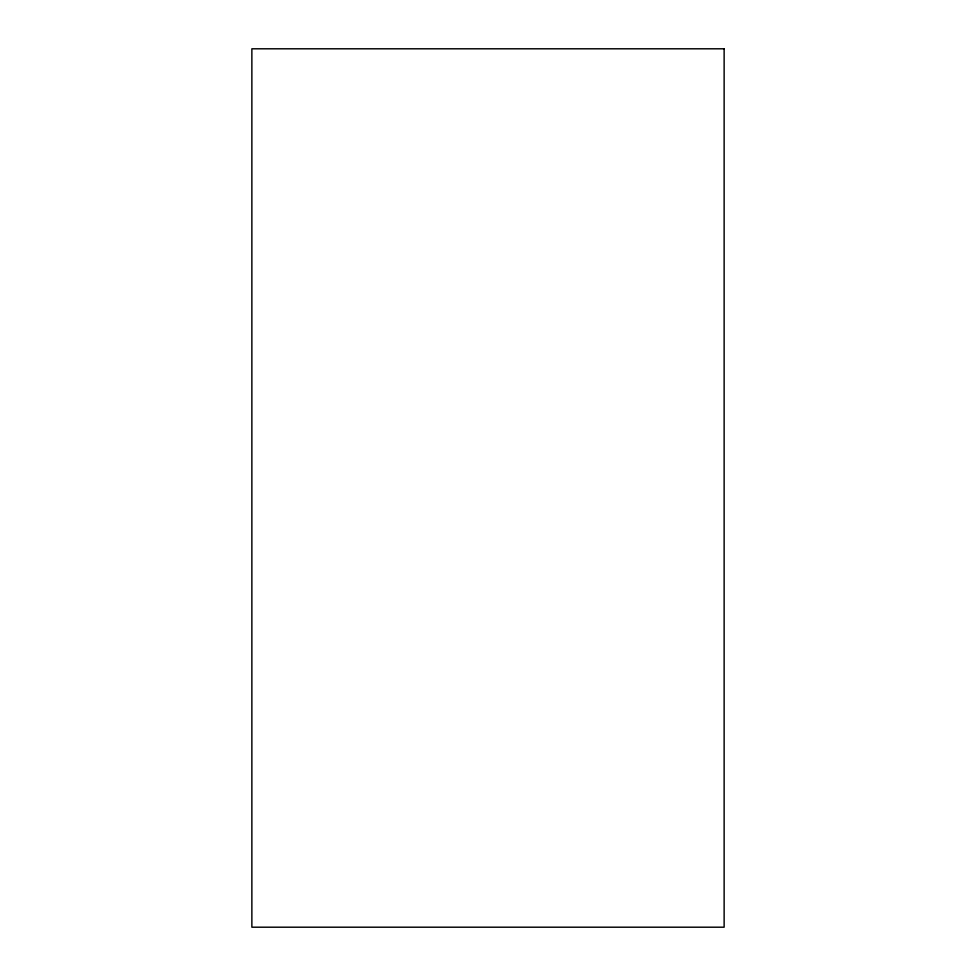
<?xml version="1.0" encoding="UTF-8"?>
<svg xmlns="http://www.w3.org/2000/svg" width="976" height="976" viewBox="0 0 976 976"><rect width="100%" height="100%" fill="white"/><g stroke="black" fill="none" stroke-linecap="round" stroke-linejoin="round"><path stroke-width="1.46" d="M724.131 48.8L251.869 48.8L251.869 927.2L724.131 927.2L724.131 48.8"/></g></svg>
